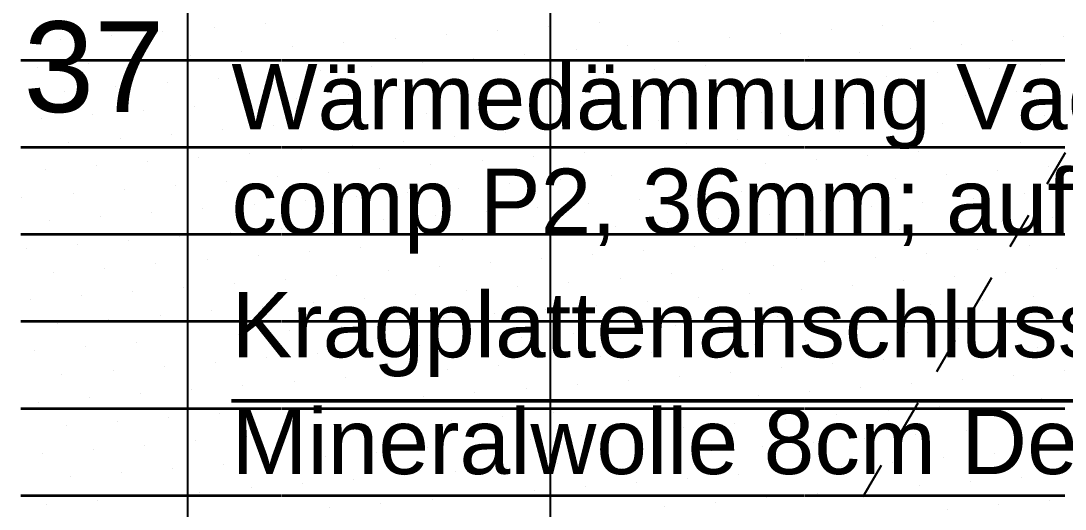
# Model space of a CAD drawing. Header units: centimetres. Extents: x 0.3 to 84.3, y 0.3 to 59.7.
# Drawn here: x 33.959 to 36.839, y 16.828 to 18.173 of the extents above; entities that cross this region are included whole.
import ezdxf

# ---------------------------------------------------------------- set-up
doc = ezdxf.new("R2010")
doc.units = ezdxf.units.CM
for name, pattern in [('AUSGEZOGEN', [0]), ('LINIE_17', [0.05, 0, -0.05]), ('VERDECKT', [9.525, 6.35, -3.175])]:
    doc.linetypes.add(name, pattern=pattern)
for name, color, linetype, lineweight in [('Ausbau Raeume', 7, 'AUSGEZOGEN', 35), ('Daemmung', 7, 'AUSGEZOGEN', 35), ('Deckendaemmung', 7, 'AUSGEZOGEN', 25), ('Entwaesserungsb._ Retentionb', 251, 'AUSGEZOGEN', 50), ('Text Decke', 7, 'AUSGEZOGEN', 50), ('Vermassung Decke', 180, 'VERDECKT', 50), ('Werkplan- Ausfuehrungsmasse', 7, 'AUSGEZOGEN', 25)]:
    doc.layers.add(name, color=color, linetype=linetype, lineweight=lineweight)
doc.styles.add('ARIAL', font='ARIAL.TTF')

msp = doc.modelspace()

# ---------------------------------------------------------------- linework, layer by layer
at = {"layer": 'Ausbau Raeume', "color": 254, "linetype": 'AUSGEZOGEN', "lineweight": 35}
for p, q in [((34.6782, 18.0646), (33.9596, 18.0646)), ((35.3982, 18.0646), (34.6796, 18.0646)), ((36.1182, 18.0646), (35.3996, 18.0646)), ((36.8382, 18.0646), (36.1196, 18.0646)), ((34.6782, 17.8246), (33.9596, 17.8246)), ((35.3982, 17.8246), (34.6796, 17.8246)), ((36.1182, 17.8246), (35.3996, 17.8246)), ((36.8382, 17.8246), (36.1196, 17.8246)), ((34.6782, 17.5846), (33.9596, 17.5846)), ((35.3982, 17.5846), (34.6796, 17.5846)), ((36.1182, 17.5846), (35.3996, 17.5846)), ((36.8382, 17.5846), (36.1196, 17.5846)), ((34.6782, 17.3446), (33.9596, 17.3446)), ((35.3982, 17.3446), (34.6796, 17.3446)), ((36.1182, 17.3446), (35.3996, 17.3446)), ((36.8382, 17.3446), (36.1196, 17.3446)), ((34.6782, 17.1046), (33.9596, 17.1046)), ((35.3982, 17.1046), (34.6796, 17.1046)), ((36.1182, 17.1046), (35.3996, 17.1046)), ((36.8382, 17.1046), (36.1196, 17.1046)), ((34.6782, 16.8646), (33.9596, 16.8646)), ((35.3982, 16.8646), (34.6796, 16.8646)), ((36.1182, 16.8646), (35.3996, 16.8646)), ((36.8382, 16.8646), (36.1196, 16.8646))]:
    msp.add_line(p, q, dxfattribs=at)
at = {"layer": 'Deckendaemmung', "color": 211, "linetype": 'AUSGEZOGEN', "lineweight": 25, "true_color": 0xff70ff}
for p, q in [((35.5549, 18.1696), (35.5549, 18.1696)), ((36.4767, 18.1728), (36.4767, 18.1728)), ((34.3512, 18.1436), (34.3512, 18.1436)), ((34.4921, 18.155), (34.4921, 18.155)), ((34.6331, 18.1663), (34.6331, 18.1663)), ((34.6331, 18.1663), (34.6331, 18.1663)), ((35.273, 18.1469), (35.273, 18.1469)), ((35.4139, 18.1582), (35.4139, 18.1582)), ((36.1948, 18.1501), (36.1948, 18.1501)), ((36.3357, 18.1614), (36.3357, 18.1614)), ((34.0693, 18.121), (34.0693, 18.121)), ((34.2102, 18.1323), (34.2102, 18.1323)), ((34.8502, 18.1129), (34.8502, 18.1129)), ((34.9911, 18.1242), (34.9911, 18.1242)), ((35.132, 18.1355), (35.132, 18.1355)), ((35.772, 18.1161), (35.772, 18.1161)), ((35.9129, 18.1274), (35.9129, 18.1274)), ((36.0539, 18.1388), (36.0539, 18.1388)), ((36.6938, 18.1193), (36.6938, 18.1193)), ((36.8347, 18.1307), (36.8347, 18.1307)), ((34.5683, 18.0902), (34.5683, 18.0902)), ((34.7092, 18.1015), (34.7092, 18.1015)), ((35.3491, 18.0821), (35.3491, 18.0821)), ((35.4901, 18.0934), (35.4901, 18.0934)), ((35.631, 18.1047), (35.631, 18.1047)), ((36.2709, 18.0853), (36.2709, 18.0853)), ((36.4119, 18.0966), (36.4119, 18.0966)), ((36.5528, 18.108), (36.5528, 18.108)), ((34.1454, 18.0561), (34.1454, 18.0561)), ((34.2864, 18.0675), (34.2864, 18.0675)), ((34.4273, 18.0788), (34.4273, 18.0788)), ((35.0672, 18.0594), (35.0672, 18.0594)), ((35.2082, 18.0707), (35.2082, 18.0707)), ((35.9891, 18.0626), (35.9891, 18.0626)), ((36.13, 18.074), (36.13, 18.074)), ((36.7699, 18.0545), (36.7699, 18.0545)), ((34.0045, 18.0448), (34.0045, 18.0448)), ((34.6444, 18.0254), (34.6444, 18.0254)), ((34.7854, 18.0367), (34.7854, 18.0367)), ((34.9263, 18.048), (34.9263, 18.048)), ((35.5662, 18.0286), (35.5662, 18.0286)), ((35.7072, 18.0399), (35.7072, 18.0399)), ((35.8481, 18.0513), (35.8481, 18.0513)), ((36.488, 18.0318), (36.488, 18.0318)), ((36.629, 18.0432), (36.629, 18.0432)), ((34.3625, 18.0027), (34.3625, 18.0027)), ((34.5035, 18.014), (34.5035, 18.014)), ((35.2843, 18.0059), (35.2843, 18.0059)), ((35.4253, 18.0173), (35.4253, 18.0173)), ((36.0652, 17.9978), (36.0652, 17.9978)), ((36.2061, 18.0092), (36.2061, 18.0092)), ((36.3471, 18.0205), (36.3471, 18.0205)), ((34.0806, 17.98), (34.0806, 17.98)), ((34.2216, 17.9913), (34.2216, 17.9913)), ((34.8615, 17.9719), (34.8615, 17.9719)), ((35.0024, 17.9832), (35.0024, 17.9832)), ((35.1434, 17.9946), (35.1434, 17.9946)), ((35.7833, 17.9751), (35.7833, 17.9751)), ((35.9243, 17.9865), (35.9243, 17.9865)), ((36.5642, 17.967), (36.5642, 17.967)), ((36.7051, 17.9784), (36.7051, 17.9784)), ((34.4387, 17.9379), (34.4387, 17.9379)), ((34.5796, 17.9492), (34.5796, 17.9492)), ((34.7206, 17.9606), (34.7206, 17.9606)), ((35.3605, 17.9411), (35.3605, 17.9411)), ((35.5014, 17.9525), (35.5014, 17.9525)), ((35.6424, 17.9638), (35.6424, 17.9638)), ((36.2823, 17.9444), (36.2823, 17.9444)), ((36.4232, 17.9557), (36.4232, 17.9557)), ((34.1568, 17.9152), (34.1568, 17.9152)), ((34.2977, 17.9265), (34.2977, 17.9265)), ((35.0786, 17.9184), (35.0786, 17.9184)), ((35.2195, 17.9298), (35.2195, 17.9298)), ((35.8595, 17.9103), (35.8595, 17.9103)), ((36.0004, 17.9217), (36.0004, 17.9217)), ((36.1413, 17.933), (36.1413, 17.933)), ((36.1413, 17.933), (36.1413, 17.933)), ((36.7813, 17.9136), (36.7813, 17.9136)), ((34.0158, 17.9039), (34.0158, 17.9039)), ((34.6558, 17.8844), (34.6558, 17.8844)), ((34.7967, 17.8958), (34.7967, 17.8958)), ((34.9376, 17.9071), (34.9376, 17.9071)), ((35.5776, 17.8877), (35.5776, 17.8877)), ((35.7185, 17.899), (35.7185, 17.899)), ((36.4994, 17.8909), (36.4994, 17.8909)), ((36.6403, 17.9022), (36.6403, 17.9022)), ((34.3739, 17.8617), (34.3739, 17.8617)), ((34.5148, 17.8731), (34.5148, 17.8731)), ((35.1547, 17.8536), (35.1547, 17.8536)), ((35.2957, 17.865), (35.2957, 17.865)), ((35.4366, 17.8763), (35.4366, 17.8763)), ((35.4366, 17.8763), (35.4366, 17.8763)), ((36.0765, 17.8569), (36.0765, 17.8569)), ((36.2175, 17.8682), (36.2175, 17.8682)), ((36.3584, 17.8796), (36.3584, 17.8796)), ((34.092, 17.8391), (34.092, 17.8391)), ((34.2329, 17.8504), (34.2329, 17.8504)), ((34.8728, 17.831), (34.8728, 17.831)), ((35.0138, 17.8423), (35.0138, 17.8423)), ((35.6537, 17.8229), (35.6537, 17.8229)), ((35.7946, 17.8342), (35.7946, 17.8342)), ((35.9356, 17.8455), (35.9356, 17.8455)), ((36.5755, 17.8261), (36.5755, 17.8261)), ((36.7165, 17.8374), (36.7165, 17.8374)), ((34.45, 17.7969), (34.45, 17.7969)), ((34.591, 17.8083), (34.591, 17.8083)), ((34.7319, 17.8196), (34.7319, 17.8196)), ((34.7319, 17.8196), (34.7319, 17.8196)), ((35.3718, 17.8002), (35.3718, 17.8002)), ((35.5128, 17.8115), (35.5128, 17.8115)), ((36.2936, 17.8034), (36.2936, 17.8034)), ((36.4346, 17.8148), (36.4346, 17.8148)), ((34.1681, 17.7743), (34.1681, 17.7743)), ((34.3091, 17.7856), (34.3091, 17.7856)), ((34.949, 17.7662), (34.949, 17.7662)), ((35.0899, 17.7775), (35.0899, 17.7775)), ((35.2309, 17.7888), (35.2309, 17.7888)), ((35.8708, 17.7694), (35.8708, 17.7694)), ((36.0117, 17.7807), (36.0117, 17.7807)), ((36.1527, 17.7921), (36.1527, 17.7921)), ((36.7926, 17.7726), (36.7926, 17.7726)), ((34.0272, 17.7629), (34.0272, 17.7629)), ((34.0272, 17.7629), (34.0272, 17.7629)), ((34.6671, 17.7435), (34.6671, 17.7435)), ((34.808, 17.7548), (34.808, 17.7548)), ((35.5889, 17.7467), (35.5889, 17.7467)), ((35.7298, 17.7581), (35.7298, 17.7581)), ((36.3698, 17.7386), (36.3698, 17.7386)), ((36.5107, 17.75), (36.5107, 17.75)), ((36.6517, 17.7613), (36.6517, 17.7613)), ((34.2443, 17.7095), (34.2443, 17.7095)), ((34.3852, 17.7208), (34.3852, 17.7208)), ((34.5261, 17.7321), (34.5261, 17.7321)), ((35.1661, 17.7127), (35.1661, 17.7127)), ((35.307, 17.724), (35.307, 17.724)), ((35.448, 17.7354), (35.448, 17.7354)), ((36.0879, 17.7159), (36.0879, 17.7159)), ((36.2288, 17.7273), (36.2288, 17.7273)), ((33.9624, 17.6868), (33.9624, 17.6868)), ((34.1033, 17.6981), (34.1033, 17.6981)), ((34.7432, 17.6787), (34.7432, 17.6787)), ((34.8842, 17.69), (34.8842, 17.69)), ((35.0251, 17.7014), (35.0251, 17.7014)), ((35.665, 17.6819), (35.665, 17.6819)), ((35.806, 17.6933), (35.806, 17.6933)), ((35.9469, 17.7046), (35.9469, 17.7046)), ((36.5869, 17.6852), (36.5869, 17.6852)), ((36.7278, 17.6965), (36.7278, 17.6965)), ((34.4613, 17.656), (34.4613, 17.656)), ((34.6023, 17.6673), (34.6023, 17.6673)), ((35.3832, 17.6592), (35.3832, 17.6592)), ((35.5241, 17.6706), (35.5241, 17.6706)), ((36.164, 17.6511), (36.164, 17.6511)), ((36.305, 17.6625), (36.305, 17.6625)), ((36.4459, 17.6738), (36.4459, 17.6738)), ((34.0385, 17.622), (34.0385, 17.622)), ((34.1795, 17.6333), (34.1795, 17.6333)), ((34.3204, 17.6447), (34.3204, 17.6447)), ((34.9603, 17.6252), (34.9603, 17.6252)), ((35.1013, 17.6366), (35.1013, 17.6366)), ((35.2422, 17.6479), (35.2422, 17.6479)), ((35.8821, 17.6285), (35.8821, 17.6285)), ((36.0231, 17.6398), (36.0231, 17.6398)), ((36.8039, 17.6317), (36.8039, 17.6317)), ((36.8039, 17.6317), (36.8039, 17.6317)), ((34.6784, 17.6025), (34.6784, 17.6025)), ((34.8194, 17.6139), (34.8194, 17.6139)), ((35.4593, 17.5944), (35.4593, 17.5944)), ((35.6002, 17.6058), (35.6002, 17.6058)), ((35.7412, 17.6171), (35.7412, 17.6171)), ((36.3811, 17.5977), (36.3811, 17.5977)), ((36.5221, 17.609), (36.5221, 17.609)), ((36.663, 17.6204), (36.663, 17.6204)), ((34.2556, 17.5685), (34.2556, 17.5685)), ((34.3965, 17.5799), (34.3965, 17.5799)), ((34.5375, 17.5912), (34.5375, 17.5912)), ((35.1774, 17.5718), (35.1774, 17.5718)), ((35.3184, 17.5831), (35.3184, 17.5831)), ((35.9583, 17.5637), (35.9583, 17.5637)), ((36.0992, 17.575), (36.0992, 17.575)), ((36.0992, 17.575), (36.0992, 17.575)), ((36.2402, 17.5863), (36.2402, 17.5863)), ((33.9737, 17.5458), (33.9737, 17.5458)), ((34.1147, 17.5572), (34.1147, 17.5572)), ((34.7546, 17.5377), (34.7546, 17.5377)), ((34.8955, 17.5491), (34.8955, 17.5491)), ((35.0365, 17.5604), (35.0365, 17.5604)), ((35.6764, 17.541), (35.6764, 17.541)), ((35.8173, 17.5523), (35.8173, 17.5523)), ((36.5982, 17.5442), (36.5982, 17.5442)), ((36.7391, 17.5555), (36.7391, 17.5555)), ((34.4727, 17.5151), (34.4727, 17.5151)), ((34.6136, 17.5264), (34.6136, 17.5264)), ((35.2536, 17.507), (35.2536, 17.507)), ((35.3945, 17.5183), (35.3945, 17.5183)), ((35.3945, 17.5183), (35.3945, 17.5183)), ((35.5354, 17.5296), (35.5354, 17.5296)), ((36.1754, 17.5102), (36.1754, 17.5102)), ((36.3163, 17.5215), (36.3163, 17.5215)), ((36.4572, 17.5329), (36.4572, 17.5329)), ((34.0499, 17.481), (34.0499, 17.481)), ((34.1908, 17.4924), (34.1908, 17.4924)), ((34.3317, 17.5037), (34.3317, 17.5037)), ((34.9717, 17.4843), (34.9717, 17.4843)), ((35.1126, 17.4956), (35.1126, 17.4956)), ((35.8935, 17.4875), (35.8935, 17.4875)), ((36.0344, 17.4988), (36.0344, 17.4988)), ((36.6743, 17.4794), (36.6743, 17.4794)), ((36.8153, 17.4907), (36.8153, 17.4907)), ((34.5488, 17.4502), (34.5488, 17.4502)), ((34.6898, 17.4616), (34.6898, 17.4616)), ((34.6898, 17.4616), (34.6898, 17.4616)), ((34.8307, 17.4729), (34.8307, 17.4729)), ((35.4706, 17.4535), (35.4706, 17.4535)), ((35.6116, 17.4648), (35.6116, 17.4648)), ((35.7525, 17.4762), (35.7525, 17.4762)), ((36.3924, 17.4567), (36.3924, 17.4567)), ((36.5334, 17.4681), (36.5334, 17.4681)), ((34.2669, 17.4276), (34.2669, 17.4276)), ((34.4079, 17.4389), (34.4079, 17.4389)), ((35.0478, 17.4195), (35.0478, 17.4195)), ((35.1887, 17.4308), (35.1887, 17.4308)), ((35.3297, 17.4421), (35.3297, 17.4421)), ((35.9696, 17.4227), (35.9696, 17.4227)), ((36.1106, 17.434), (36.1106, 17.434)), ((36.2515, 17.4454), (36.2515, 17.4454)), ((33.9851, 17.4049), (33.9851, 17.4049)), ((33.9851, 17.4049), (33.9851, 17.4049)), ((34.126, 17.4162), (34.126, 17.4162)), ((34.7659, 17.3968), (34.7659, 17.3968)), ((34.9069, 17.4081), (34.9069, 17.4081)), ((35.6877, 17.4), (35.6877, 17.4)), ((35.8287, 17.4114), (35.8287, 17.4114)), ((36.4686, 17.3919), (36.4686, 17.3919)), ((36.6095, 17.4033), (36.6095, 17.4033)), ((36.7505, 17.4146), (36.7505, 17.4146)), ((34.3431, 17.3628), (34.3431, 17.3628)), ((34.484, 17.3741), (34.484, 17.3741)), ((34.625, 17.3854), (34.625, 17.3854)), ((35.2649, 17.366), (35.2649, 17.366)), ((35.4058, 17.3773), (35.4058, 17.3773)), ((35.5468, 17.3887), (35.5468, 17.3887)), ((36.1867, 17.3692), (36.1867, 17.3692)), ((36.3276, 17.3806), (36.3276, 17.3806)), ((34.0612, 17.3401), (34.0612, 17.3401)), ((34.2021, 17.3514), (34.2021, 17.3514)), ((34.983, 17.3433), (34.983, 17.3433)), ((35.1239, 17.3547), (35.1239, 17.3547)), ((35.7639, 17.3352), (35.7639, 17.3352)), ((35.9048, 17.3466), (35.9048, 17.3466)), ((36.0458, 17.3579), (36.0458, 17.3579)), ((36.6857, 17.3385), (36.6857, 17.3385)), ((36.8266, 17.3498), (36.8266, 17.3498)), ((34.5602, 17.3093), (34.5602, 17.3093)), ((34.7011, 17.3206), (34.7011, 17.3206)), ((34.8421, 17.332), (34.8421, 17.332)), ((35.482, 17.3125), (35.482, 17.3125)), ((35.6229, 17.3239), (35.6229, 17.3239)), ((36.2628, 17.3044), (36.2628, 17.3044)), ((36.4038, 17.3158), (36.4038, 17.3158)), ((36.5447, 17.3271), (36.5447, 17.3271)), ((34.2783, 17.2866), (34.2783, 17.2866)), ((34.4192, 17.298), (34.4192, 17.298)), ((35.0591, 17.2785), (35.0591, 17.2785)), ((35.2001, 17.2899), (35.2001, 17.2899)), ((35.341, 17.3012), (35.341, 17.3012)), ((35.981, 17.2818), (35.981, 17.2818)), ((36.1219, 17.2931), (36.1219, 17.2931)), ((33.9964, 17.2639), (33.9964, 17.2639)), ((34.1373, 17.2753), (34.1373, 17.2753)), ((34.7773, 17.2558), (34.7773, 17.2558)), ((34.9182, 17.2672), (34.9182, 17.2672)), ((35.5581, 17.2477), (35.5581, 17.2477)), ((35.6991, 17.2591), (35.6991, 17.2591)), ((35.84, 17.2704), (35.84, 17.2704)), ((36.4799, 17.251), (36.4799, 17.251)), ((36.6209, 17.2623), (36.6209, 17.2623)), ((36.7618, 17.2737), (36.7618, 17.2737)), ((34.3544, 17.2218), (34.3544, 17.2218)), ((34.4954, 17.2332), (34.4954, 17.2332)), ((34.6363, 17.2445), (34.6363, 17.2445)), ((35.2762, 17.2251), (35.2762, 17.2251)), ((35.4172, 17.2364), (35.4172, 17.2364)), ((36.198, 17.2283), (36.198, 17.2283)), ((36.198, 17.2283), (36.198, 17.2283)), ((36.339, 17.2396), (36.339, 17.2396)), ((34.0725, 17.1991), (34.0725, 17.1991)), ((34.2135, 17.2105), (34.2135, 17.2105)), ((34.8534, 17.191), (34.8534, 17.191)), ((34.9943, 17.2024), (34.9943, 17.2024)), ((35.1353, 17.2137), (35.1353, 17.2137)), ((35.7752, 17.1943), (35.7752, 17.1943)), ((35.9162, 17.2056), (35.9162, 17.2056)), ((36.0571, 17.217), (36.0571, 17.217)), ((36.697, 17.1975), (36.697, 17.1975)), ((36.838, 17.2089), (36.838, 17.2089)), ((34.5715, 17.1684), (34.5715, 17.1684)), ((34.7125, 17.1797), (34.7125, 17.1797)), ((35.4933, 17.1716), (35.4933, 17.1716)), ((35.4933, 17.1716), (35.4933, 17.1716)), ((35.6343, 17.1829), (35.6343, 17.1829)), ((36.2742, 17.1635), (36.2742, 17.1635)), ((36.4151, 17.1748), (36.4151, 17.1748)), ((36.5561, 17.1862), (36.5561, 17.1862)), ((34.1487, 17.1343), (34.1487, 17.1343)), ((34.2896, 17.1457), (34.2896, 17.1457)), ((34.4306, 17.157), (34.4306, 17.157)), ((35.0705, 17.1376), (35.0705, 17.1376)), ((35.2114, 17.1489), (35.2114, 17.1489)), ((35.3524, 17.1603), (35.3524, 17.1603)), ((35.9923, 17.1408), (35.9923, 17.1408)), ((36.1332, 17.1522), (36.1332, 17.1522)), ((36.7732, 17.1327), (36.7732, 17.1327)), ((34.0077, 17.123), (34.0077, 17.123)), ((34.6477, 17.1036), (34.6477, 17.1036)), ((34.7886, 17.1149), (34.7886, 17.1149)), ((34.7886, 17.1149), (34.7886, 17.1149)), ((34.9295, 17.1262), (34.9295, 17.1262)), ((35.5695, 17.1068), (35.5695, 17.1068)), ((35.7104, 17.1181), (35.7104, 17.1181)), ((35.8513, 17.1295), (35.8513, 17.1295)), ((36.4913, 17.11), (36.4913, 17.11)), ((36.6322, 17.1214), (36.6322, 17.1214)), ((34.3658, 17.0809), (34.3658, 17.0809)), ((34.5067, 17.0922), (34.5067, 17.0922)), ((35.2876, 17.0841), (35.2876, 17.0841)), ((35.4285, 17.0955), (35.4285, 17.0955)), ((36.0684, 17.076), (36.0684, 17.076)), ((36.2094, 17.0874), (36.2094, 17.0874)), ((36.3503, 17.0987), (36.3503, 17.0987)), ((34.0839, 17.0582), (34.0839, 17.0582)), ((34.0839, 17.0582), (34.0839, 17.0582)), ((34.2248, 17.0695), (34.2248, 17.0695)), ((34.8647, 17.0501), (34.8647, 17.0501)), ((35.0057, 17.0614), (35.0057, 17.0614)), ((35.1466, 17.0728), (35.1466, 17.0728)), ((35.7865, 17.0533), (35.7865, 17.0533)), ((35.9275, 17.0647), (35.9275, 17.0647)), ((36.5674, 17.0452), (36.5674, 17.0452)), ((36.7084, 17.0566), (36.7084, 17.0566)), ((34.5828, 17.0274), (34.5828, 17.0274)), ((34.7238, 17.0388), (34.7238, 17.0388)), ((35.3637, 17.0193), (35.3637, 17.0193)), ((35.5047, 17.0307), (35.5047, 17.0307)), ((35.6456, 17.042), (35.6456, 17.042)), ((36.2855, 17.0226), (36.2855, 17.0226)), ((36.4265, 17.0339), (36.4265, 17.0339)), ((34.16, 16.9934), (34.16, 16.9934)), ((34.301, 17.0047), (34.301, 17.0047)), ((34.4419, 17.0161), (34.4419, 17.0161)), ((35.0818, 16.9966), (35.0818, 16.9966)), ((35.2228, 17.008), (35.2228, 17.008)), ((35.8627, 16.9885), (35.8627, 16.9885)), ((36.0036, 16.9999), (36.0036, 16.9999)), ((36.1446, 17.0112), (36.1446, 17.0112)), ((36.7845, 16.9918), (36.7845, 16.9918)), ((34.0191, 16.9821), (34.0191, 16.9821)), ((34.659, 16.9626), (34.659, 16.9626)), ((34.7999, 16.974), (34.7999, 16.974)), ((34.9409, 16.9853), (34.9409, 16.9853)), ((35.5808, 16.9659), (35.5808, 16.9659)), ((35.7217, 16.9772), (35.7217, 16.9772)), ((36.5026, 16.9691), (36.5026, 16.9691)), ((36.6436, 16.9804), (36.6436, 16.9804)), ((34.3771, 16.9399), (34.3771, 16.9399)), ((34.518, 16.9513), (34.518, 16.9513)), ((35.158, 16.9318), (35.158, 16.9318)), ((35.2989, 16.9432), (35.2989, 16.9432)), ((35.4399, 16.9545), (35.4399, 16.9545)), ((36.0798, 16.9351), (36.0798, 16.9351)), ((36.2207, 16.9464), (36.2207, 16.9464)), ((36.3617, 16.9578), (36.3617, 16.9578)), ((34.0952, 16.9173), (34.0952, 16.9173)), ((34.2362, 16.9286), (34.2362, 16.9286)), ((34.8761, 16.9092), (34.8761, 16.9092)), ((35.017, 16.9205), (35.017, 16.9205)), ((35.7979, 16.9124), (35.7979, 16.9124)), ((35.9388, 16.9237), (35.9388, 16.9237)), ((36.5788, 16.9043), (36.5788, 16.9043)), ((36.7197, 16.9156), (36.7197, 16.9156)), ((34.4532, 16.8751), (34.4532, 16.8751)), ((34.5942, 16.8865), (34.5942, 16.8865)), ((34.7351, 16.8978), (34.7351, 16.8978)), ((35.3751, 16.8784), (35.3751, 16.8784)), ((35.516, 16.8897), (35.516, 16.8897)), ((35.6569, 16.9011), (35.6569, 16.9011)), ((36.2969, 16.8816), (36.2969, 16.8816)), ((36.4378, 16.8929), (36.4378, 16.8929)), ((34.1714, 16.8525), (34.1714, 16.8525)), ((34.3123, 16.8638), (34.3123, 16.8638)), ((34.9522, 16.8443), (34.9522, 16.8443)), ((35.0932, 16.8557), (35.0932, 16.8557)), ((35.2341, 16.867), (35.2341, 16.867)), ((35.874, 16.8476), (35.874, 16.8476)), ((36.015, 16.8589), (36.015, 16.8589)), ((36.1559, 16.8703), (36.1559, 16.8703)), ((36.1559, 16.8703), (36.1559, 16.8703)), ((36.7958, 16.8508), (36.7958, 16.8508)), ((34.0304, 16.8411), (34.0304, 16.8411)), ((34.8113, 16.833), (34.8113, 16.833)), ((35.7331, 16.8362), (35.7331, 16.8362)), ((36.514, 16.8281), (36.514, 16.8281)), ((36.6549, 16.8395), (36.6549, 16.8395))]:
    msp.add_line(p, q, dxfattribs=at)
at = {"layer": 'Entwaesserungsb._ Retentionb', "color": 7, "linetype": 'LINIE_17', "lineweight": 25}
msp.add_line((33.34, 11.864), (37.995, 19.774), dxfattribs=at)
at = {"layer": 'Text Decke', "color": 92, "linetype": 'AUSGEZOGEN', "lineweight": 50, "true_color": 0x00c600}
msp.add_line((34.54, 17.126), (37.78, 17.126), dxfattribs=at)
at = {"layer": 'Vermassung Decke', "color": 92, "linetype": 'AUSGEZOGEN', "lineweight": 25, "true_color": 0x00c600}
msp.add_line((35.42, 15.464), (35.42, 19.614), dxfattribs=at)
at = {"layer": 'Werkplan- Ausfuehrungsmasse', "color": 7, "linetype": 'AUSGEZOGEN', "lineweight": 25}
msp.add_line((34.42, 11.564), (34.42, 19.774), dxfattribs=at)

# ---------------------------------------------------------------- texts
at = {"layer": 'Daemmung', "color": 211, "linetype": 'AUSGEZOGEN', "lineweight": 35, "true_color": 0xff70ff, "char_height": 0.18, "width": 0.09, "attachment_point": 7, "style": 'ARIAL'}
for s, insert in [('Wärmedämmung\\~Vacu-', (34.54, 17.82)), ('comp\\~P2,\\~36mm;\\~auf\\~Betond.', (34.54, 17.532))]:
    msp.add_mtext(s, dxfattribs=dict(at, insert=insert))
at = {"layer": 'Text Decke', "color": 92, "linetype": 'AUSGEZOGEN', "lineweight": 35, "true_color": 0x00c600, "char_height": 0.18, "width": 0.09, "attachment_point": 7, "style": 'ARIAL'}
for s, insert in [('Kragplattenanschluss\\~', (34.54, 17.192)), ('Mineralwolle\\~8cm\\~Decke', (34.54, 16.922))]:
    msp.add_mtext(s, dxfattribs=dict(at, insert=insert))
at = {"layer": 'Werkplan- Ausfuehrungsmasse', "color": 7, "linetype": 'AUSGEZOGEN', "lineweight": 50, "insert": (33.6756, 17.9185), "char_height": 0.25, "width": 0.125, "attachment_point": 7, "style": 'ARIAL'}
msp.add_mtext('2.37', dxfattribs=at)

doc.saveas('drawing.dxf')
